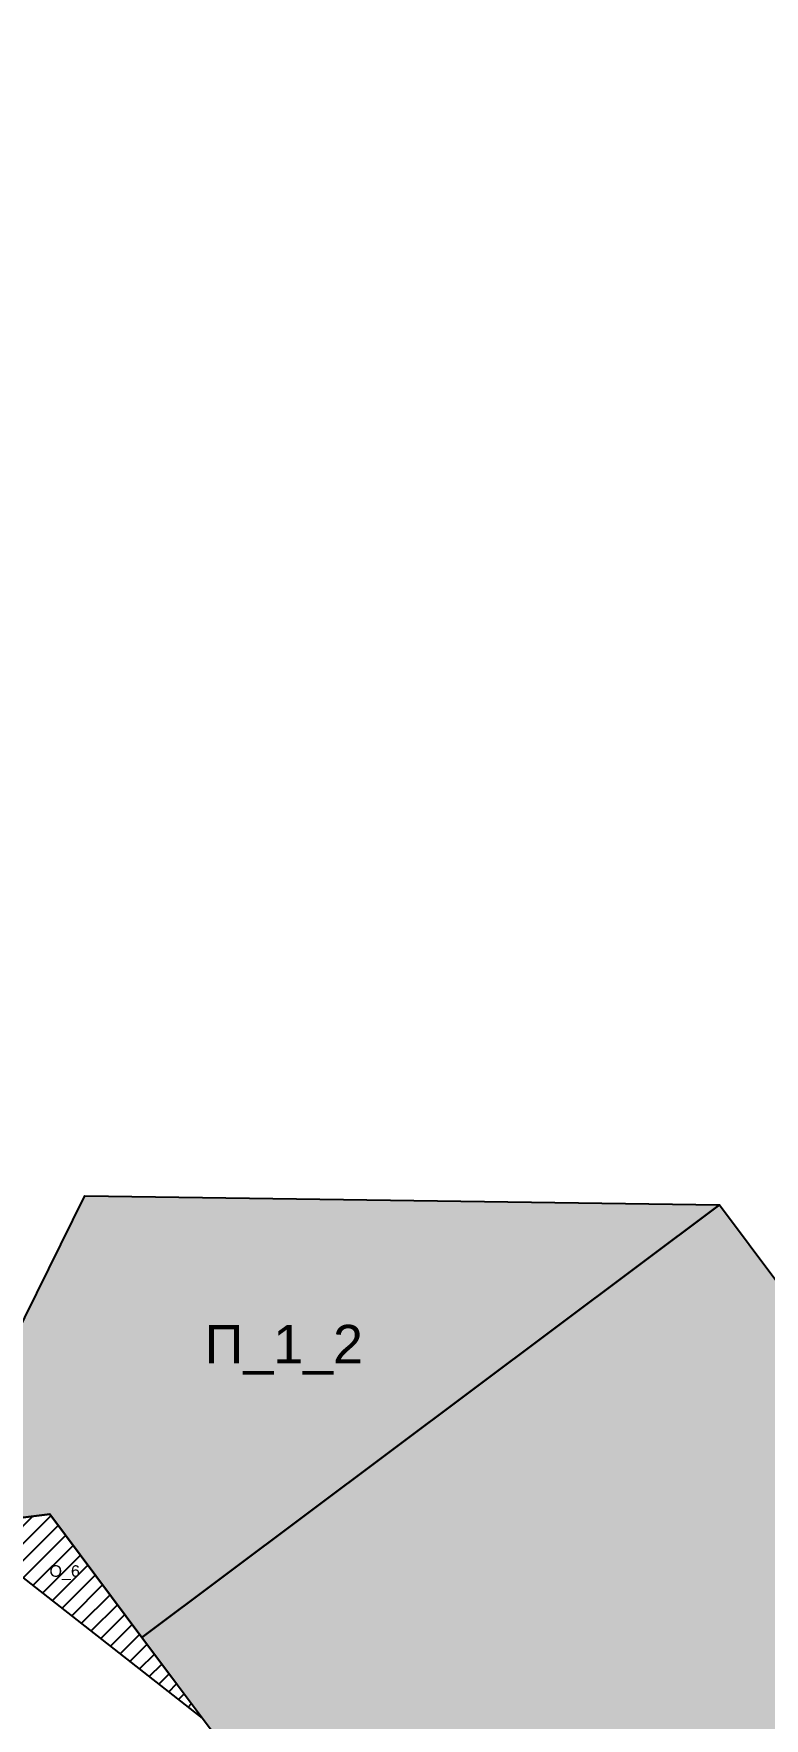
# Model space of a CAD drawing. Header units: millimetres. Extents: x 2242312 to 2245577, y 377443 to 382719.
# Drawn here: x 2243910.7 to 2244100.5, y 381739.1 to 382176.4 of the extents above; entities that cross this region are included whole.
import ezdxf

# ---------------------------------------------------------------- set-up
doc = ezdxf.new("R2010")
doc.units = ezdxf.units.MM
for name, color, linetype in [('подписи_участко_промка', 250, 'Continuous'), ('подписи_участок_прочее', 250, 'Continuous'), ('участок_промка', 5, 'Continuous'), ('участок_собственность_общего_пользования', 5, 'Continuous')]:
    doc.layers.add(name, color=color, linetype=linetype)
for name, color, linetype, transparency in [('штриховка промка', 34, 'Continuous', 0.4), ('штриховка собственность общего пользования', 3, 'Continuous', 0.4), ('штриховка_муниципалитет_дорога', 250, 'Continuous', 0.4)]:
    doc.layers.add(name, color=color, linetype=linetype, transparency=transparency)
doc.styles.get("Standard").update_dxf_attribs({"font": 'arial.ttf'})

msp = doc.modelspace()

# ---------------------------------------------------------------- hatches: boundary and pattern name
at = {"layer": 'штриховка промка'}
h = msp.add_hatch(color=256, dxfattribs=at)
h.dxf.hatch_style = 1
h.paths.add_polyline_path([(2243938.842714072, 381760.0775502502), (2243914.869173083, 381792.1000557779), (2243904.504646568, 381790.8130883998), (2243898.95, 381824.1900000001), (2243924.02, 381874.73), (2244088.85, 381872.3800000001)])
h = msp.add_hatch(color=256, dxfattribs=at)
h.dxf.hatch_style = 1
h.paths.add_polyline_path([(2244023.645729958, 381451.8444730981), (2244117.178110045, 381521.8671746613), (2243938.842714072, 381760.0775502502), (2244088.85, 381872.3800000001), (2244267.185395973, 381634.1696244112), (2244381.053612221, 381482.0708758027), (2244423.5, 381428.0300000001), (2244429.365098912, 381274.9772783805), (2244430.62, 381242.23), (2244391.31, 381242.6400000001), (2244376.5, 381235.4000000004), (2244364.209999999, 381213.8200000001), (2244349.149999999, 381154.41), (2244277.539254437, 381132.1300000001), (2244195.301046412, 381132.1300000001), (2244101.09696819, 381257.9625007933), (2244034.826590128, 381423.8556730302), (2244032.819999999, 381439.5900000001), (2244027.967039704, 381441.0270339498), (2244011.665255005, 381445.8542356219)])
at = {"layer": 'штриховка собственность общего пользования'}
h = msp.add_hatch(dxfattribs=at)
h.set_pattern_fill('ANSI31', color=256)
h.set_pattern_definition([(45, (0, 0), (-2.245064030267288, 2.245064030267288), [])])
h.paths.add_polyline_path([(2243904.504646568, 381790.8130883998), (2243914.869173083, 381792.1000557779), (2243938.842714072, 381760.0775502502), (2243954.54, 381739.1099999998), (2243906.879999999, 381776.54)])
at = {"layer": 'штриховка_муниципалитет_дорога'}
h = msp.add_hatch(dxfattribs=at)
h.set_pattern_fill('ANSI37', color=256, scale=2)
h.set_pattern_definition([(45, (0, 0), (-4.490128060534577, 4.490128060534577), []), (135, (0, 0), (-4.490128060534577, -4.490128060534576), [])])
edge = h.paths.add_edge_path()
edge.add_arc((2244976.98532694, 382402.3031001937), 1331.185668965867, 177.8646960809371, 183.5721779589025, ccw=False)
edge.add_line((2243646.723999578, 382451.9023560705), (2243657.075982324, 382707.5252086571))
edge.add_line((2243657.075982324, 382707.5252086571), (2243682.087582007, 382719.284613235))
edge.add_line((2243682.087582007, 382719.284613235), (2243671.462982287, 382436.7293032506))
edge.add_arc((2244323.614152791, 382403.9174831784), 652.9760828140325, 177.1196940830798, 187.619378953504)
edge.add_line((2243676.403358446, 382317.3383147228), (2243700.996456224, 382166.7582090864))
edge.add_line((2243700.996456224, 382166.7582090864), (2243710.367423492, 382109.3810842504))
edge.add_line((2243710.367423492, 382109.3810842504), (2243722.826940998, 382033.0931973306))
edge.add_line((2243722.826940998, 382033.0931973306), (2243746.476468097, 381794.9569646048))
edge.add_line((2243746.476468097, 381794.9569646048), (2243746.608901517, 381793.6234412942))
edge.add_arc((2243756.559950026, 381794.6116890246), 10.00000000046855, 185.6714997085878, 277.0782101357382)
edge.add_line((2243757.792190817, 381784.6879003005), (2243775.965074048, 381786.9444344366))
edge.add_line((2243775.965074048, 381786.9444344366), (2243777.443762998, 381775.0358879684))
edge.add_line((2243777.443762998, 381775.0358879684), (2243758.491055292, 381772.6825227171))
edge.add_arc((2243759.723296084, 381762.7587339929), 10.00000000056515, 97.07821013834484, 185.6714996963085)
edge.add_line((2243749.772247575, 381761.7704862647), (2243749.953217158, 381759.9482338677))
edge.add_line((2243749.953217158, 381759.9482338677), (2243766.936482425, 381588.9371685072))
edge.add_line((2243766.936482425, 381588.9371685072), (2243789.032293586, 381366.4459019852))
edge.add_line((2243789.032293586, 381366.4459019852), (2243789.733952923, 381360.9004505606))
edge.add_arc((2243831.573621651, 381370.0823318113), 42.83532213681904, 192.3775739935122, 327.4023157041553)
edge.add_arc((2244145.921673357, 381153.4690459807), 338.9471323685395, 141.9804268650357, 145.1805241017481, ccw=False)
edge.add_arc((2244141.813732775, 381156.3772593483), 333.9197230871068, 115.53338248053731, 141.9393982249101, ccw=False)
edge.add_line((2243997.882010233, 381457.6844791633), (2244002.189999993, 381448.6600000127))
edge.add_arc((2244141.572802992, 381156.6775978123), 323.5448793700921, 115.5182759092763, 156.6131980302007)
edge.add_arc((2243850.115478972, 381282.7227432539), 5.999999999685165, 156.6131980320621, 251.7131014021676)
edge.add_line((2243848.232826874, 381277.0257597473), (2243863.519799417, 381271.9739545417))
edge.add_line((2243863.519799417, 381271.9739545417), (2243859.663163101, 381262.7165474449))
edge.add_line((2243859.663163101, 381262.7165474449), (2243843.959452847, 381267.9060697642))
edge.add_arc((2243842.076800749, 381262.2090862571), 6.00000000032171, 71.71310139951515, 160.5893977355759)
edge.add_arc((2244141.572802896, 381156.6775978875), 323.5448792533659, 160.5893977389847, 168.8022488391417)
edge.add_arc((2244141.572802903, 381156.6775978904), 323.5448792591945, 168.8022488398714, 185.6506790025445)
edge.add_line((2243819.600126216, 381124.8203481362), (2243837.248845049, 380985.314825489))
edge.add_arc((2243842.209307621, 380985.9423691703), 5.000000000530023, 187.210135597635, 277.0015631378463)
edge.add_line((2243842.818789731, 380980.9796550379), (2243874.855309295, 380984.9141322221))
edge.add_line((2243874.855309295, 380984.9141322221), (2243875.580693973, 380979.1171531599))
edge.add_line((2243875.580693973, 380979.1171531599), (2243843.584294647, 380975.049920143))
edge.add_arc((2243844.214797803, 380970.0898328684), 5.000000000056685, 97.24432026888715, 187.2101355963196)
edge.add_line((2243839.254335231, 380969.4622891872), (2243855.237645923, 380843.1211007477))
edge.add_line((2243855.237645923, 380843.1211007477), (2243888.335596408, 380604.67060321))
edge.add_line((2243888.335596408, 380604.67060321), (2243892.582487946, 380568.1306243906))
edge.add_arc((2243897.549055142, 380568.7078680797), 4.99999999932025, 186.6295082288517, 276.5455318914753)
edge.add_line((2243898.119018897, 380563.7404601731), (2243927.140718068, 380567.0704296326))
edge.add_line((2243927.140718068, 380567.0704296326), (2243927.848902159, 380561.4109106641))
edge.add_line((2243927.848902159, 380561.4109106641), (2243898.78729806, 380557.9887304883))
edge.add_arc((2243899.372038201, 380553.0230403078), 5.000000000265683, 96.71599713017089, 186.62950823292)
edge.add_line((2243894.405471004, 380552.4457966182), (2243899.608222962, 380507.6816568582))
edge.add_arc((2243949.273894934, 380513.4540937579), 50.00000000154407, 186.6295082371417, 249.2151080010257)
edge.add_line((2243931.530872376, 380466.708129754), (2243940.106504845, 380463.4531398228))
edge.add_line((2243940.106504845, 380463.4531398228), (2243940.68, 380458.8700000001))
edge.add_line((2243940.68, 380458.8700000001), (2243940.68, 380441.8432413595))
edge.add_line((2243940.68, 380441.8432413595), (2243921.099077287, 380449.2754285183))
edge.add_arc((2243917.550472775, 380439.9262357182), 9.99999999969494, 69.21510799967659, 186.6295082424805)
edge.add_line((2243907.617338382, 380438.7717483374), (2243944.870889091, 380118.2446190394))
edge.add_line((2243944.870889091, 380118.2446190394), (2243960.876994147, 379956.2715071011))
edge.add_line((2243960.876994147, 379956.2715071011), (2243956.714792485, 379452.0872612966))
edge.add_line((2243956.714792485, 379452.0872612966), (2243953.335073874, 379056.5217315283))
edge.add_line((2243953.335073874, 379056.5217315283), (2243929.069571804, 379078.1543795893))
edge.add_line((2243929.069571804, 379078.1543795893), (2243929.466076359, 379124.5616556404))
edge.add_arc((2243919.466441341, 379124.6470926923), 9.999999999560691, 359.510475795639, 450.0000000026681)
edge.add_line((2243919.46644134, 379134.647092692), (2243865.701248397, 379134.647092692))
edge.add_line((2243865.701248397, 379134.647092692), (2243849.680000013, 379148.9299994995))
edge.add_line((2243849.680000013, 379148.9299994995), (2243848.736028345, 379149.7714625176))
edge.add_line((2243848.736028345, 379149.7714625176), (2243919.750223848, 379149.6621928297))
edge.add_arc((2243919.76561085, 379159.6621809918), 10.00000000007429, 269.9118389356466, 359.5104757966622)
edge.add_line((2243929.765245869, 379159.5767439401), (2243933.769144269, 379627.5474403905))
edge.add_line((2243933.769144269, 379627.5474403905), (2243814.586436488, 379627.5474403905))
edge.add_line((2243814.586436488, 379627.5474403905), (2243815.235280664, 379647.5474403905))
edge.add_line((2243815.235280664, 379647.5474403905), (2243933.940350863, 379647.5474403905))
edge.add_line((2243933.940350863, 379647.5474403905), (2243936.461422321, 379941.559764648))
edge.add_line((2243936.461422321, 379941.559764648), (2243919.202994312, 380120.9123357107))
edge.add_line((2243919.202994312, 380120.9123357107), (2243882.087317172, 380435.3114695699))
edge.add_arc((2243832.432128443, 380429.4495388116), 49.99999999933019, 6.732761853335942, 69.21510800188332)
edge.add_line((2243850.175151, 380476.1955028139), (2243835.009999999, 380481.9516279047))
edge.add_line((2243835.009999999, 380481.9516279047), (2243835.009999999, 380499.74))
edge.add_line((2243835.009999999, 380499.74), (2243834.544288322, 380503.5206158229))
edge.add_line((2243834.544288322, 380503.5206158229), (2243860.475221563, 380493.6782017613))
edge.add_arc((2243864.023826074, 380503.0273945617), 9.999999999967036, 249.2151080002684, 366.7327618428257)
edge.add_line((2243873.954863821, 380504.1997807116), (2243861.167981897, 380612.4725597152))
edge.add_arc((2243606.565053598, 380578.1907684547), 256.9005494562471, 7.668643291063993, 39.32607212392579)
edge.add_line((2243805.290965131, 380740.9971086147), (2243799.748762322, 380785.9883349466))
edge.add_line((2243799.748762322, 380785.9883349466), (2243809.308664224, 380774.0553853051))
edge.add_line((2243809.308664224, 380774.0553853051), (2243822.934324531, 380758.8901275545))
edge.add_arc((2243830.60970053, 380765.3001668121), 10.00000000046745, 219.8667205096262, 367.9808845492012)
edge.add_line((2243840.512844987, 380766.6885939372), (2243824.944416407, 380877.7325198224))
edge.add_arc((2243815.041271949, 380876.3440927105), 10.00000000082105, 7.980884472376554, 109.9153335998904)
edge.add_arc((2243792.960108138, 380937.2916665787), 54.82425900504616, 276.7111244509621, 289.9153335966103, ccw=False)
edge.add_arc((2243792.960108141, 380937.2916665665), 54.82425899259194, 264.6354876760265, 276.7111244495622, ccw=False)
edge.add_line((2243787.834496757, 380882.7075344214), (2243783.960525934, 380914.1561666877))
edge.add_arc((2243792.940722969, 380937.3221846978), 24.84569035557678, 248.8114147166193, 356.0361526343259)
edge.add_arc((2243807.750096854, 380936.2842495624), 9.99999998236547, 356.1033288227766, 367.0518646120732)
edge.add_line((2243817.674451115, 380937.5119271034), (2243764.505962401, 381367.3177196292))
edge.add_line((2243764.505962401, 381367.3177196292), (2243710.864169215, 381894.7585295713))
edge.add_arc((2243684.107621475, 381889.7476726329), 27.22171071507261, 10.60725164838104, 148.3434990564298)
edge.add_line((2243660.936234455, 381904.0343222686), (2243657.28980984, 381933.3849902177))
edge.add_line((2243657.28980984, 381933.3849902177), (2243659.594657027, 381934.7349880593))
edge.add_arc((2243681.440389483, 381913.5286105511), 30.44579566284589, 56.16686462380551, 135.8508211901452, ccw=False)
edge.add_arc((2243701.175761302, 381942.9721077837), 4.999999999861683, 236.1668646179607, 365.5432925191101)
edge.add_line((2243706.15237877, 381943.455097001), (2243695.89327793, 382049.107312791))
edge.add_arc((2243676.570214417, 382047.0500745052), 19.4322673119828, 6.077127669523746, 86.0490075167757)
edge.add_line((2243677.909159612, 382066.4361581389), (2243673.543714316, 382066.5893978863))
edge.add_arc((2243672.692167805, 382048.3954527496), 18.21386205882015, 87.32029303758894, 165.5398617467748)
edge.add_arc((2250274.136427227, 380550.452313518), 6787.467499371359, 167.2109240440464, 167.4521465226177)
edge.add_line((2243648.788294277, 382025.0631680268), (2243647.168265564, 382014.8549550704))
edge.add_line((2243647.168265564, 382014.8549550704), (2243637.466554472, 382092.9456139386))
edge.add_arc((2242754.732623798, 382248.9891600533), 896.419980057947, 349.9752161260733, 352.5348082154919)
edge.add_arc((2242754.732623223, 382248.9891601302), 896.4199806376934, 352.5348082153907, 357.983503370742)
edge.add_arc((2242754.732623046, 382248.9891601128), 896.4199808143917, 357.9835033722528, 361.4621850105191)
edge.add_arc((2242754.732623891, 382248.9891601512), 896.4199799689785, 1.462185009442152, 4.502624761769329)

# ---------------------------------------------------------------- linework, layer by layer
at = {"layer": 'участок_промка'}
for points in [[(2243938.842714072, 381760.0775502502), (2243914.869173083, 381792.1000557779), (2243904.504646568, 381790.8130883998), (2243898.95, 381824.1900000001), (2243924.02, 381874.73), (2244088.85, 381872.3800000001)], [(2244023.645729958, 381451.8444730981), (2244117.178110045, 381521.8671746613), (2243938.842714072, 381760.0775502502), (2244088.85, 381872.3800000001), (2244267.185395973, 381634.1696244112), (2244381.053612221, 381482.0708758027), (2244423.5, 381428.0300000001), (2244429.365098912, 381274.9772783805), (2244430.62, 381242.23), (2244391.31, 381242.6400000001), (2244376.5, 381235.4000000004), (2244364.209999999, 381213.8200000001), (2244349.149999999, 381154.41), (2244277.539254437, 381132.1300000001), (2244195.301046412, 381132.1300000001), (2244101.09696819, 381257.9625007933), (2244034.826590128, 381423.8556730302), (2244032.819999999, 381439.5900000001), (2244027.967039704, 381441.0270339498), (2244011.665255005, 381445.8542356219)]]:
    msp.add_lwpolyline(points, close=True, dxfattribs=at)
at = {"layer": 'участок_собственность_общего_пользования'}
msp.add_lwpolyline([(2243904.504646568, 381790.8130883998), (2243914.869173083, 381792.1000557779), (2243938.842714072, 381760.0775502502), (2243954.54, 381739.1099999998), (2243906.879999999, 381776.54)], close=True, dxfattribs=at)

# ---------------------------------------------------------------- texts
at = {"layer": 'подписи_участко_промка', "insert": (2243955.135474912, 381841.2252727839), "char_height": 10, "attachment_point": 1}
msp.add_mtext_dynamic_manual_height_columns('П_1_2', width=36.1200985237956, gutter_width=12.5, heights=[0], dxfattribs=at)
at = {"layer": 'подписи_участок_прочее', "insert": (2243914.803614055, 381778.8383718358), "char_height": 3, "attachment_point": 1}
msp.add_mtext_dynamic_manual_height_columns('О_6', width=36.1200985237956, gutter_width=12.5, heights=[0], dxfattribs=at)

doc.saveas('drawing.dxf')
